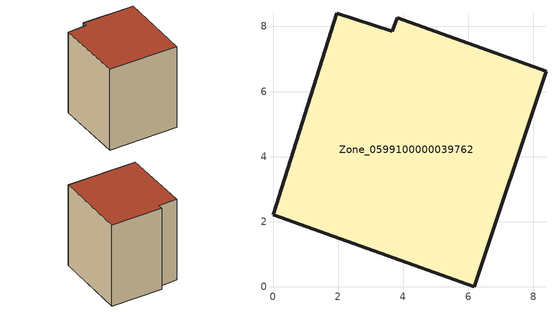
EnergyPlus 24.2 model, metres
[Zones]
Zone_0599100000039762
 floor ground (C_G): 6.18,0 0,2.22 1.96,8.41 3.67,7.86 3.82,8.27 8.39,6.63 z0.71
 wall outside (C_F): 0,2.22 6.18,0 8.39,6.63 3.82,8.27 3.67,7.86 1.96,8.41 0,2.22 z0.71:9.02
 roof outside (C_R): 1.96,8.41 0,2.22 6.18,0 8.39,6.63 3.82,8.27 3.67,7.86 z9.02
[BUILDING]
Pand.0599100000039762: North Axis=0; Terrain=City; Loads Convergence Tolerance Value=0.04; Temperature Convergence Tolerance Value=0.4; Solar Distribution=FullExterior; Maximum Number of Warmup Days=25; Minimum Number of Warmup Days=1
[Site:Location]
Rotterdam.The.Hague.AP_ZH_NLD Design_Conditions: Latitude=51.96; Longitude=4.45; Time Zone=1; Elevation=-4.5
[SITE:GROUNDTEMPERATURE:BUILDINGSURFACE]
18, 18, 18, 18, 18, 18, 18, 18, 18, 18, 18, 18
[MATERIAL] Thermal Absorptance=0.9; Solar Absorptance=0.7; Visible Absorptance=0.7
Name | Roughness | Thickness | Conductivity | Density | Specific Heat
G.TI.1946 | MediumSmooth | 0.15 | 1 | 540 | 1210
F.TI.1946 | Rough | 0.3 | 0.857143 | 1920 | 840
R.TI.1946 | MediumRough | 0.2 | 0.1 | 1500 | 1000
[CONSTRUCTION]
C_G: G.TI.1946
C_F: F.TI.1946
C_R: R.TI.1946
[ZONE]
Zone_0599100000039762: Type=1; Multiplier=1; Ceiling Height=Autocalculate; Volume=Autocalculate; Floor Area=autocalculate; Part of Total Floor Area=Yes
[ZONEINFILTRATION:DESIGNFLOWRATE]
Infil_Zone_0599100000039762: Zone or ZoneList or Space or SpaceList=Zone_0599100000039762; Schedule=AlwaysOn; Design Flow Rate Calculation Method=Flow/Area; Flow Rate per Floor Area=0.003; Constant Term Coefficient=1; Temperature Term Coefficient=0; Velocity Term Coefficient=0; Velocity Squared Term Coefficient=0
[HVACTEMPLATE:ZONE:IDEALLOADSAIRSYSTEM]
Zone_0599100000039762: Maximum Heating Supply Air Temperature=50; Minimum Cooling Supply Air Temperature=13; Maximum Heating Supply Air Humidity Ratio=0.0156; Minimum Cooling Supply Air Humidity Ratio=0.0077; Heating Limit=NoLimit; Cooling Limit=NoLimit; Dehumidification Control Type=ConstantSensibleHeatRatio; Cooling Sensible Heat Ratio=0.7; Dehumidification Setpoint=60; Humidification Control Type=None; Humidification Setpoint=30; Outdoor Air Method=None; Outdoor Air Flow Rate per Person=0.00944; Outdoor Air Flow Rate per Zone Floor Area=0; Outdoor Air Flow Rate per Zone=0; Demand Controlled Ventilation Type=None; Outdoor Air Economizer Type=NoEconomizer; Heat Recovery Type=None; Sensible Heat Recovery Effectiveness=0.7; Latent Heat Recovery Effectiveness=0.65
[ZONECONTROL:THERMOSTAT]
ThermostatControl_Zone_0599100000039762: Zone or ZoneList=Zone_0599100000039762; Control Type Schedule=DualSetpointControlType; Control 1=Thermostat_Zone_0599100000039762; Temperature Difference Between Cutout And Setpoint=0
[THERMOSTATSETPOINT:DUALSETPOINT]
Thermostat_Zone_0599100000039762: Heating Setpoint Temperature Schedule=HeatingSetpoint_Zone_0599100000039762; Cooling Setpoint Temperature Schedule=CoolingSetpoint_Zone_0599100000039762
[SCHEDULE:COMPACT]
HeatingSetpoint_Zone_0599100000039762: Through: 12/31, For: AllDays, Until: 24:00, 21
CoolingSetpoint_Zone_0599100000039762: Through: 12/31, For: AllDays, Until: 24:00, 24
DualSetpointControlType: Through: 12/31, For: AllDays, Until: 24:00, 4
AlwaysOn: Through: 12/31, For: AllDays, Until: 24:00, 1
